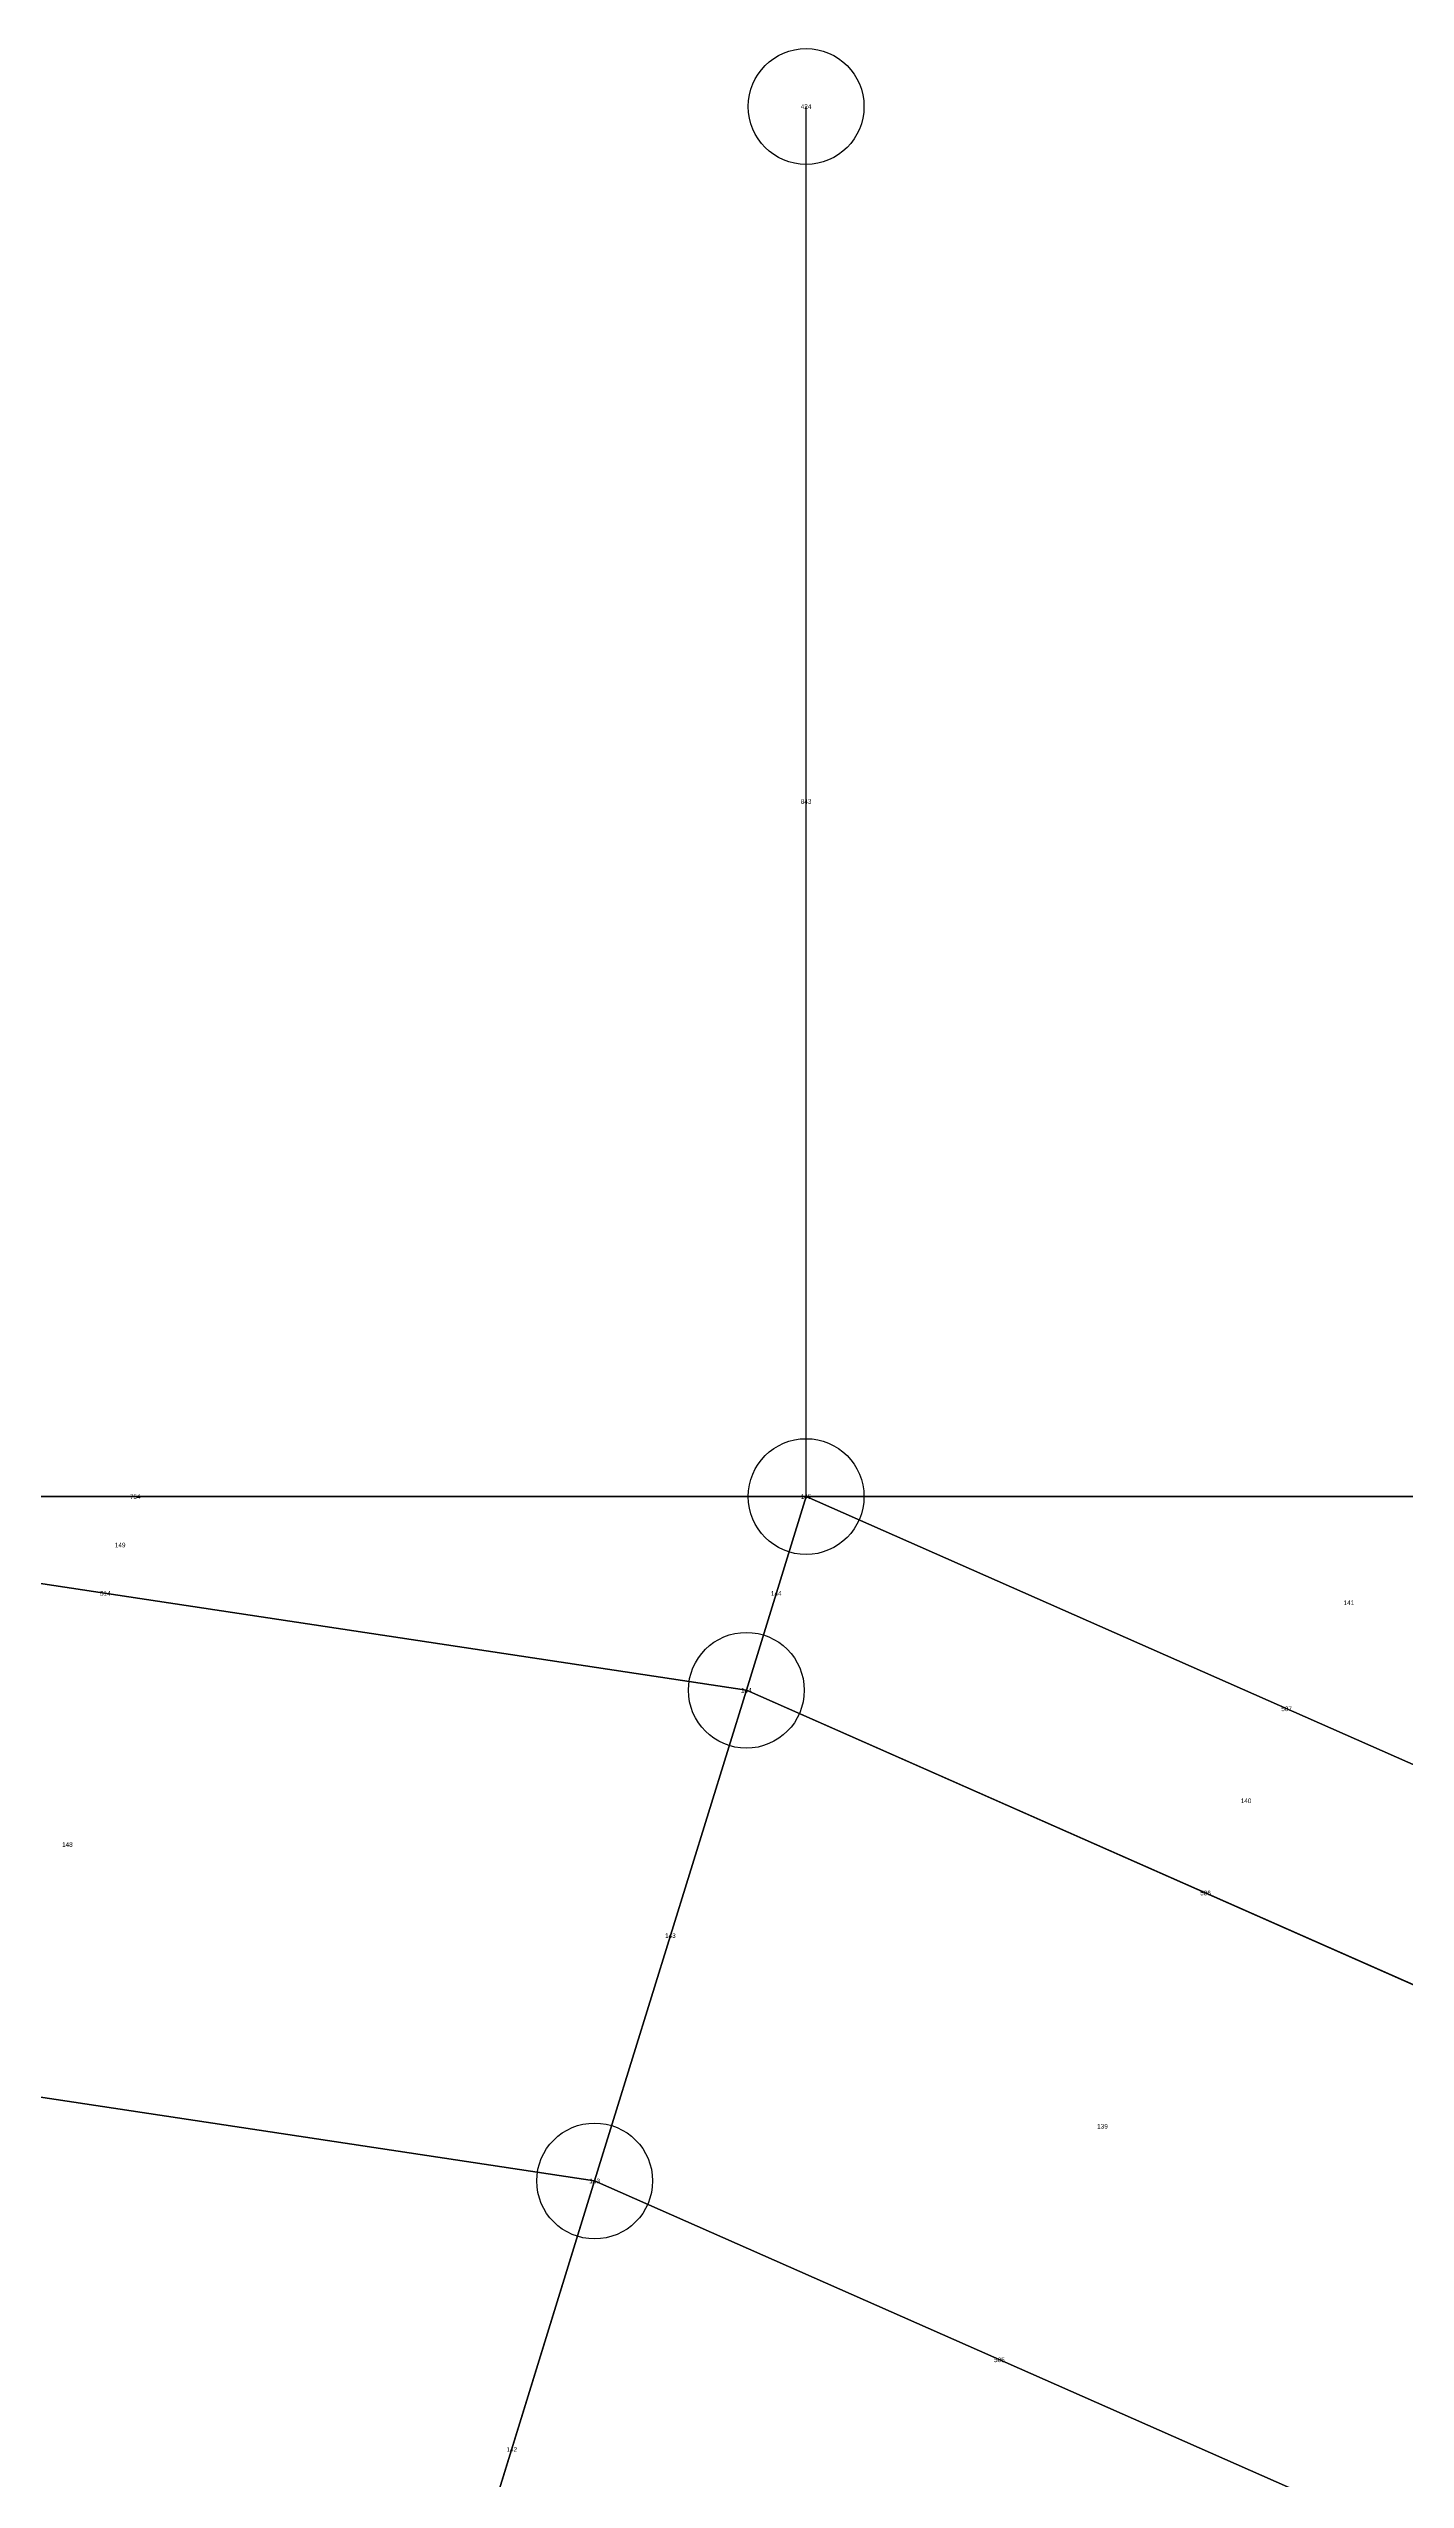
# Model space of a CAD drawing. Extents: x -2.75 to 2.75, y -2.5 to 2.5.
# Drawn here: x 0.252 to 0.838, y 1.451 to 2.5 of the extents above; entities that cross this region are included whole.
import ezdxf
from ezdxf.enums import TextEntityAlignment as Align

# ---------------------------------------------------------------- set-up
doc = ezdxf.new("R2010")
doc.units = 0
doc.header["$MEASUREMENT"] = 0
doc.header["$PDMODE"] = 33
doc.header["$PDSIZE"] = 0.05
for name, color, linetype in [('BRANCHE ESTERNO', 1, 'Continuous'), ('BRANCHE INTERNO', 7, 'Continuous'), ('BRANCHES-Index', 7, 'Continuous'), ('Faces', 7, 'Continuous'), ('Faces-Index', 7, 'Continuous'), ('NODI-Index', 7, 'Continuous'), ('NODO ESTERNO ZMINIMO', 4, 'Continuous'), ('NODO INTRADOSSO INTERNO', 7, 'Continuous')]:
    doc.layers.add(name, color=color, linetype=linetype)

msp = doc.modelspace()

# ---------------------------------------------------------------- linework, layer by layer
at = {"layer": 'BRANCHE ESTERNO'}
msp.add_line((0.5794, 1.875, 1.7832), (0.5794, 2.475, -1.2168), dxfattribs=at)
at = {"layer": 'BRANCHE INTERNO'}
for p, q in [((0.5536, 1.7914, 1.875), (0, 1.875, 1.875)), ((0.5794, 1.875, 1.7832), (0, 1.875, 1.875)), ((0.5536, 1.7914, 1.875), (0.5794, 1.875, 1.7832)), ((0.9945, 1.6919, 1.7832), (0.5794, 1.875, 1.7832)), ((1.1021, 1.875, 1.5169), (0.5794, 1.875, 1.7832)), ((0.4881, 1.5796, 2.0731), (0.5536, 1.7914, 1.875)), ((0.9501, 1.6164, 1.875), (0.5536, 1.7914, 1.875)), ((0.4881, 1.5796, 2.0731), (0, 1.6533, 2.0731)), ((0.4165, 1.3479, 2.2452), (0.4881, 1.5796, 2.0731)), ((0.8378, 1.4253, 2.0731), (0.4881, 1.5796, 2.0731))]:
    msp.add_line(p, q, dxfattribs=at)
at = {"layer": 'Faces'}
for points in [[(0.4881, 1.5796, 2.0731), (0, 1.6533, 2.0731), (0, 1.875, 1.875), (0.5536, 1.7914, 1.875)], [(0.5536, 1.7914, 1.875), (0, 1.875, 1.875), (0, 1.875, 1.875), (0.5794, 1.875, 1.7832)], [(0.9501, 1.6164, 1.875), (0.5536, 1.7914, 1.875), (0.5794, 1.875, 1.7832), (0.9945, 1.6919, 1.7832)], [(0.9945, 1.6919, 1.7832), (0.5794, 1.875, 1.7832), (0.5794, 1.875, 1.7832), (1.1021, 1.875, 1.5169)], [(0.8378, 1.4253, 2.0731), (0.4881, 1.5796, 2.0731), (0.5536, 1.7914, 1.875), (0.9501, 1.6164, 1.875)], [(0.4165, 1.3479, 2.2452), (0, 1.4108, 2.2452), (0, 1.6533, 2.0731), (0.4881, 1.5796, 2.0731)], [(1.0398, 1.2853, 2.0731), (0.8378, 1.4253, 2.0731), (0.9501, 1.6164, 1.875), (1.1793, 1.4577, 1.875)], [(0.7149, 1.2162, 2.2452), (0.4165, 1.3479, 2.2452), (0.4881, 1.5796, 2.0731), (0.8378, 1.4253, 2.0731)]]:
    msp.add_3dface(points, dxfattribs=at)
at = {"layer": 'NODO ESTERNO ZMINIMO'}
msp.add_point((0.5794, 2.475, -1.2168), dxfattribs=at)
at = {"layer": 'NODO INTRADOSSO INTERNO'}
for p in [(0.5794, 1.875, 1.7832), (0.5536, 1.7914, 1.875), (0.4881, 1.5796, 2.0731)]:
    msp.add_point(p, dxfattribs=at)

# ---------------------------------------------------------------- texts
at = {"layer": 'BRANCHES-Index'}
for s, p in [('843', (0.5794, 2.175, 0.2832)), ('754', (0.2897, 1.875, 1.8291)), ('514', (0.2768, 1.8332, 1.875)), ('144', (0.5665, 1.8332, 1.8291)), ('507', (0.7869, 1.7834, 1.7832)), ('506', (0.7519, 1.7039, 1.875)), ('143', (0.5208, 1.6855, 1.9741)), ('505', (0.6629, 1.5024, 2.0731)), ('142', (0.4523, 1.4637, 2.1592))]:
    msp.add_text(s, height=0.002, dxfattribs=at).set_placement(p, align=Align.MIDDLE_CENTER)
at = {"layer": 'Faces-Index'}
for s, p in [('149', (0.2832, 1.8541, 1.8521)), ('141', (0.8138, 1.8292, 1.7166)), ('140', (0.7694, 1.7437, 1.8291)), ('148', (0.2604, 1.7248, 1.9741)), ('139', (0.7074, 1.6032, 1.9741))]:
    msp.add_text(s, height=0.002, dxfattribs=at).set_placement(p, align=Align.MIDDLE_CENTER)
at = {"layer": 'NODI-Index'}
for s, p in [('424', (0.5794, 2.475, -1.2168)), ('145', (0.5794, 1.875, 1.7832)), ('144', (0.5536, 1.7914, 1.875)), ('143', (0.4881, 1.5796, 2.0731))]:
    msp.add_text(s, height=0.002, dxfattribs=at).set_placement(p, align=Align.MIDDLE_CENTER)

doc.saveas('drawing.dxf')
